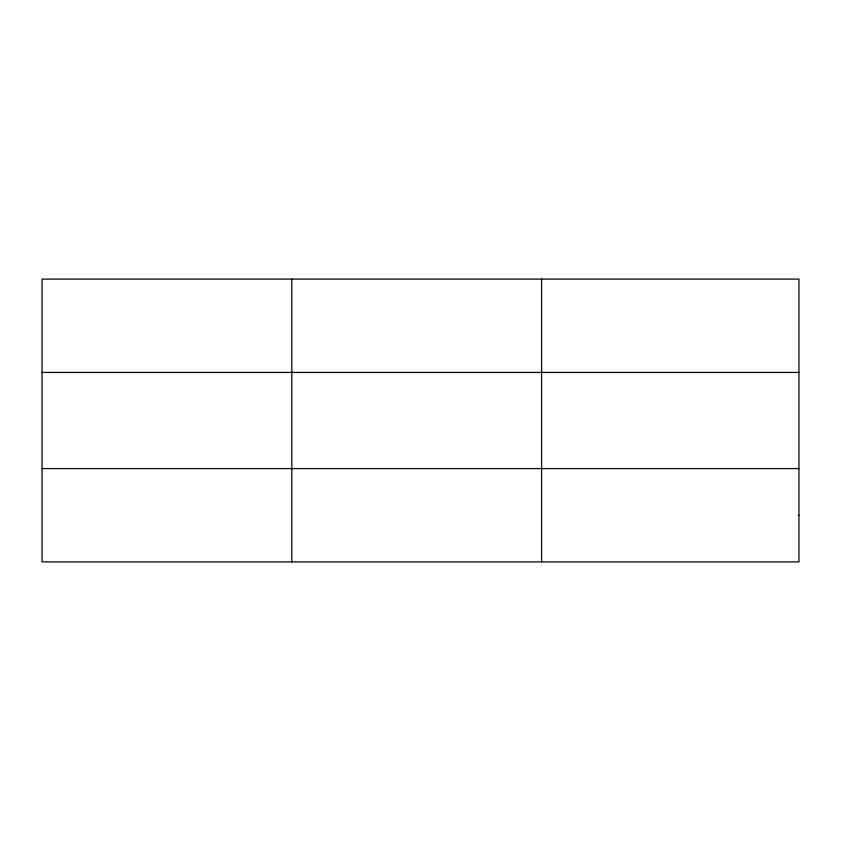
<?xml version="1.0" encoding="UTF-8"?>
<svg xmlns="http://www.w3.org/2000/svg" width="841" height="841" viewBox="0 0 841 841"><rect width="100%" height="100%" fill="white"/><g stroke="black" fill="none" stroke-linecap="round" stroke-linejoin="round"><path stroke-width="1.26" d="M291.827 279.096L291.827 561.904M541.604 279.096L541.604 561.904M42.05 372.426L798.95 372.426M42.05 468.574L798.95 468.574M798.95 515.239L798.95 561.904L42.05 561.904L42.05 279.096L798.95 279.096L798.95 515.239"/></g></svg>
